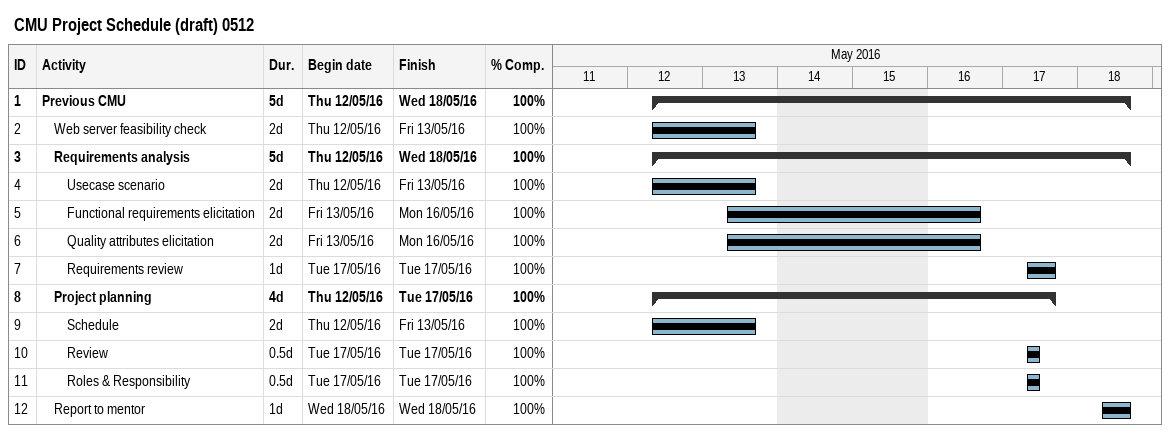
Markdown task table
CMU Project Schedule (draft) 0512

| ID | Level | Task | Duration | Start | Finish | % complete |
|---|---|---|---|---|---|---|
| 1 | 1 | **Previous CMU** | 5d | 2016-05-12 | 2016-05-18 | 100 |
| 2 | 2 | Web server feasibility check | 2d | 2016-05-12 | 2016-05-13 | 100 |
| 3 | 2 | **Requirements analysis** | 5d | 2016-05-12 | 2016-05-18 | 100 |
| 4 | 3 | Usecase scenario | 2d | 2016-05-12 | 2016-05-13 | 100 |
| 5 | 3 | Functional requirements elicitation | 2d | 2016-05-13 | 2016-05-16 | 100 |
| 6 | 3 | Quality attributes elicitation | 2d | 2016-05-13 | 2016-05-16 | 100 |
| 7 | 3 | Requirements review | 1d | 2016-05-17 | 2016-05-17 | 100 |
| 8 | 2 | **Project planning** | 4d | 2016-05-12 | 2016-05-17 | 100 |
| 9 | 3 | Schedule | 2d | 2016-05-12 | 2016-05-13 | 100 |
| 10 | 3 | Review | 0.5d | 2016-05-17 | 2016-05-17 | 100 |
| 11 | 3 | Roles & Responsibility | 0.5d | 2016-05-17 | 2016-05-17 | 100 |
| 12 | 2 | Report to mentor | 1d | 2016-05-18 | 2016-05-18 | 100 |
